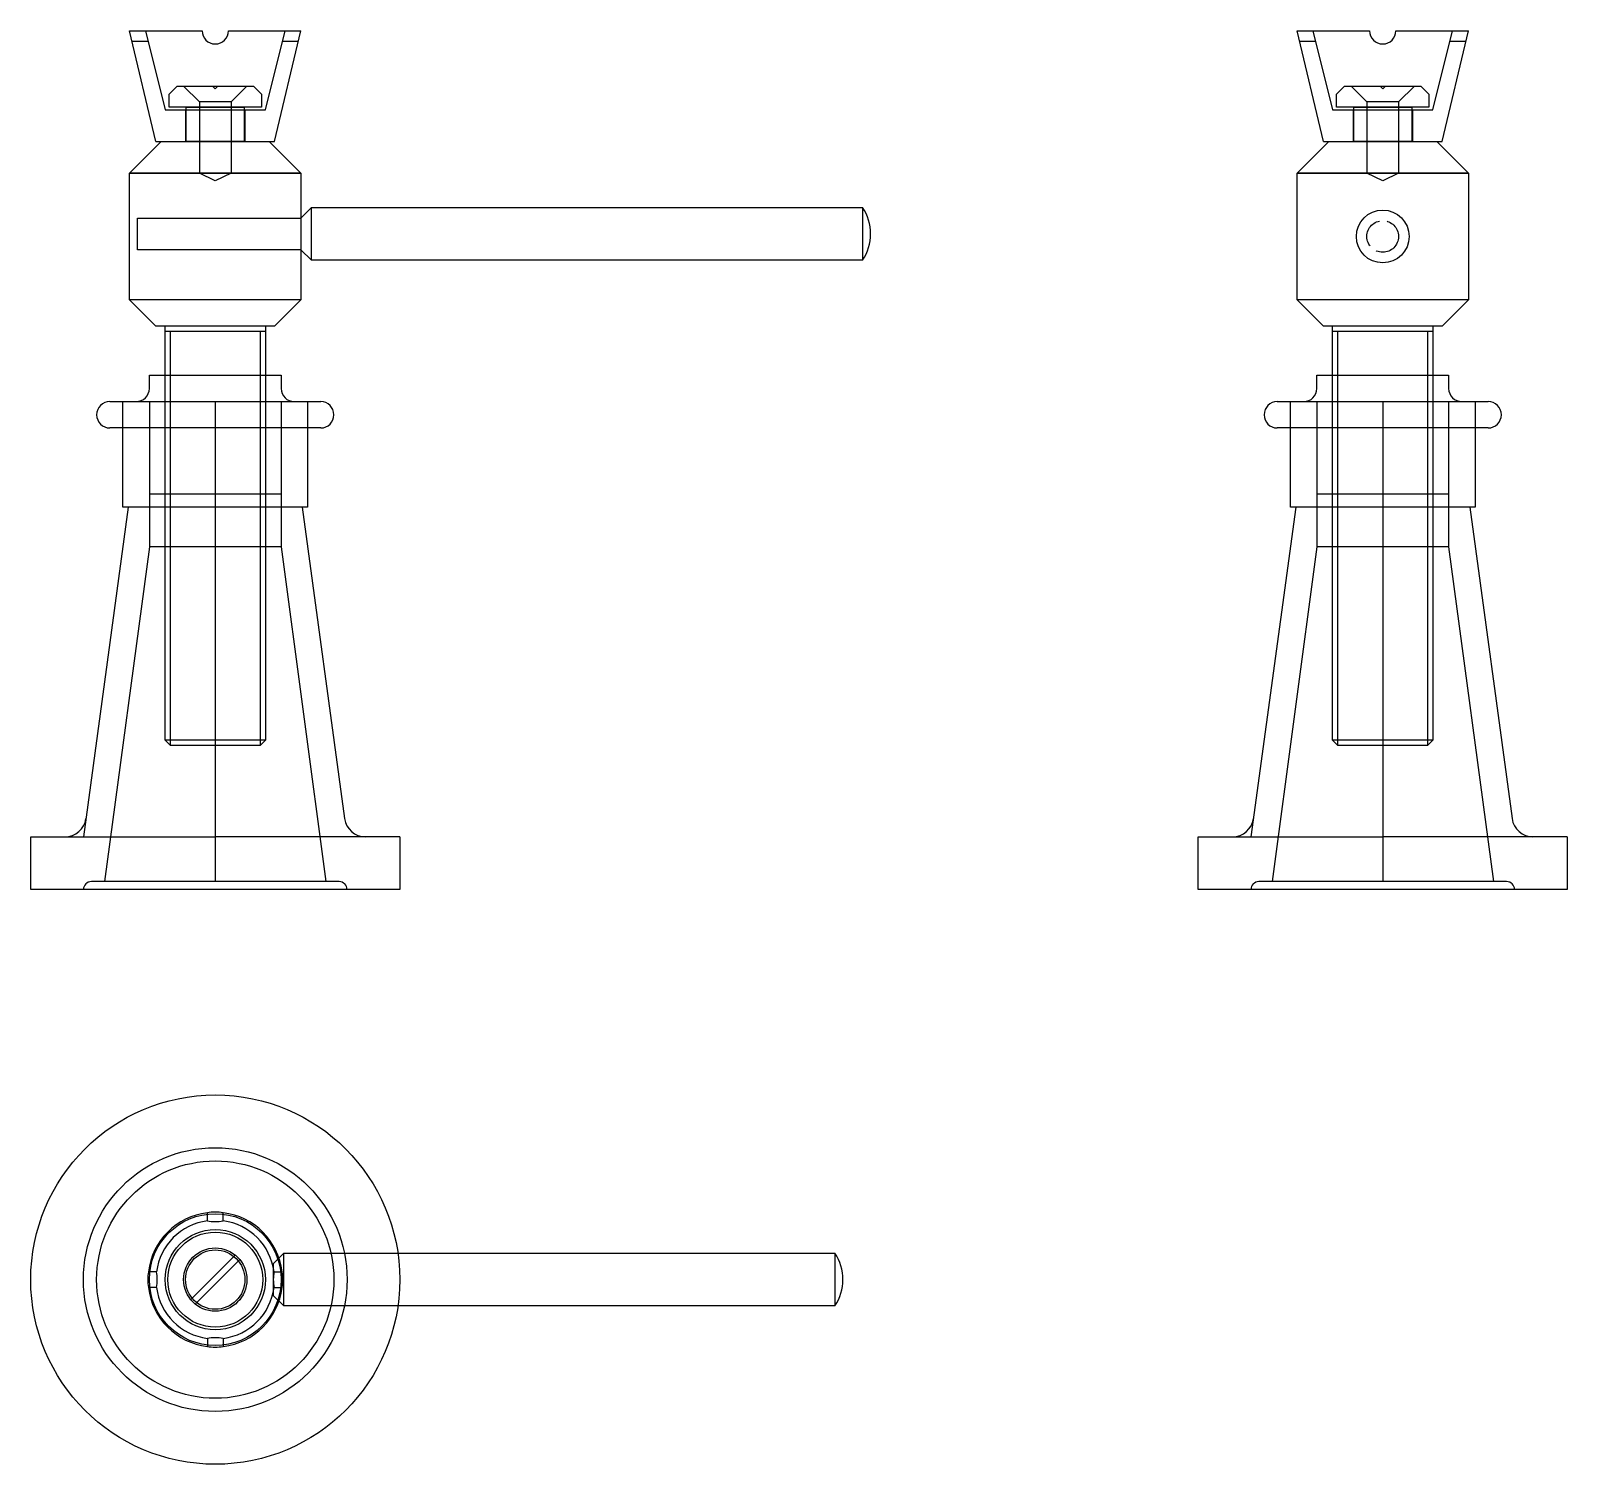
# Model space of a CAD drawing. Header units: millimetres. Extents: x 2465 to 3887, y 2017 to 2699.
# Drawn here: x 3304 to 3887, y 2017 to 2560 of the extents above; entities that cross this region are included whole.
import ezdxf

# ---------------------------------------------------------------- set-up
doc = ezdxf.new("R2010")
doc.units = ezdxf.units.MM
doc.linetypes.add('ACAD_ISO02W100', pattern=[15, 12, -3])
for name, color, linetype, plot in [('Body', 11, 'Continuous', False), ('Cup', 141, 'Continuous', False), ('Nut', 71, 'Continuous', False), ('Screw', 182, 'Continuous', False), ('Spindle', 41, 'Continuous', False), ('Tommy Bar', 171, 'Continuous', False), ('Washer', 211, 'Continuous', False)]:
    doc.layers.add(name, color=color, linetype=linetype, plot=plot)

msp = doc.modelspace()

# ---------------------------------------------------------------- linework, layer by layer
at = {"layer": 'Body'}
for p, q in [((3339.221, 2419.528), (3409.221, 2419.528)), ((3339.221, 2379.528), (3339.221, 2419.528)), ((3349.221, 2419.528), (3349.221, 2364.528)), ((3374.221, 2419.528), (3374.221, 2237.528)), ((3399.221, 2419.528), (3399.221, 2364.528)), ((3409.221, 2419.528), (3409.221, 2379.528)), ((3782.078, 2419.528), (3852.078, 2419.528)), ((3782.078, 2379.528), (3782.078, 2419.528)), ((3792.078, 2419.528), (3792.078, 2364.528)), ((3817.078, 2419.528), (3817.078, 2237.528)), ((3842.078, 2419.528), (3842.078, 2364.528)), ((3852.078, 2419.528), (3852.078, 2379.528)), ((3341.221, 2379.528), (3324.221, 2254.528)), ((3409.221, 2379.528), (3339.221, 2379.528)), ((3407.221, 2379.528), (3423.279, 2261.45)), ((3784.078, 2379.528), (3767.078, 2254.528)), ((3852.078, 2379.528), (3782.078, 2379.528)), ((3850.078, 2379.528), (3866.137, 2261.45)), ((3349.221, 2364.528), (3332.221, 2237.528)), ((3399.221, 2364.528), (3349.221, 2364.528)), ((3399.221, 2364.528), (3416.221, 2237.528)), ((3792.078, 2364.528), (3775.078, 2237.528)), ((3842.078, 2364.528), (3792.078, 2364.528)), ((3842.078, 2364.528), (3859.078, 2237.528)), ((3304.221, 2254.528), (3374.221, 2254.528)), ((3304.221, 2234.528), (3304.221, 2254.528)), ((3444.221, 2254.528), (3374.221, 2254.528)), ((3444.221, 2254.528), (3444.221, 2234.528)), ((3747.078, 2254.528), (3817.078, 2254.528)), ((3747.078, 2234.528), (3747.078, 2254.528)), ((3887.078, 2254.528), (3817.078, 2254.528)), ((3887.078, 2254.528), (3887.078, 2234.528)), ((3444.221, 2234.528), (3304.221, 2234.528)), ((3324.221, 2234.528), (3324.221, 2234.528)), ((3421.221, 2237.528), (3327.221, 2237.528)), ((3424.221, 2234.528), (3424.221, 2234.528)), ((3887.078, 2234.528), (3747.078, 2234.528)), ((3767.078, 2234.528), (3767.078, 2234.528)), ((3864.078, 2237.528), (3770.078, 2237.528)), ((3867.078, 2234.528), (3867.078, 2234.528))]:
    msp.add_line(p, q, dxfattribs=at)
for radius in [70, 50]:
    msp.add_circle((3374.221, 2086.647), radius, dxfattribs=at)
for centre, radius, start, end in [((3317.235, 2262.528), 8, 270, 352.255289), ((3431.206, 2262.528), 8, 187.744711, 270), ((3760.093, 2262.528), 8, 270, 352.255289), ((3874.064, 2262.528), 8, 187.744711, 270), ((3327.221, 2234.528), 3, 90, 180), ((3421.221, 2234.528), 3, 0, 90), ((3770.078, 2234.528), 3, 90, 180), ((3864.078, 2234.528), 3, 0, 90)]:
    msp.add_arc(centre, radius, start, end, dxfattribs=at)
at = {"layer": 'Cup'}
for p, q in [((3351.721, 2518.128), (3341.721, 2560.128)), ((3347.721, 2560.128), (3355.221, 2530.128)), ((3393.221, 2530.128), (3400.721, 2560.128)), ((3396.721, 2518.128), (3406.721, 2560.128)), ((3794.578, 2518.128), (3784.578, 2560.128)), ((3790.578, 2560.128), (3798.078, 2530.128)), ((3836.078, 2530.128), (3843.578, 2560.128)), ((3839.578, 2518.128), (3849.578, 2560.128)), ((3362.971, 2530.128), (3362.971, 2518.128)), ((3385.471, 2530.128), (3385.471, 2518.128)), ((3805.828, 2530.128), (3805.828, 2518.128)), ((3828.328, 2530.128), (3828.328, 2518.128)), ((3371.221, 2108.946), (3371.221, 2111.97)), ((3377.221, 2108.946), (3377.221, 2111.97)), ((3351.922, 2089.647), (3348.898, 2089.647)), ((3396.52, 2089.647), (3399.544, 2089.647)), ((3351.922, 2083.647), (3348.898, 2083.647)), ((3396.52, 2083.647), (3399.544, 2083.647)), ((3371.221, 2064.348), (3371.221, 2061.324)), ((3377.221, 2064.348), (3377.221, 2061.324))]:
    msp.add_line(p, q, dxfattribs=at)
for points in [[(3341.721, 2560.128), (3369.221, 2560.128)], [(3379.221, 2560.128), (3406.721, 2560.128)], [(3784.578, 2560.128), (3812.078, 2560.128)], [(3822.078, 2560.128), (3849.578, 2560.128)], [(3342.673, 2556.128), (3348.721, 2556.128)], [(3399.721, 2556.128), (3405.768, 2556.128)], [(3785.531, 2556.128), (3791.578, 2556.128)], [(3842.578, 2556.128), (3848.626, 2556.128)], [(3355.221, 2530.128), (3393.221, 2530.128)], [(3798.078, 2530.128), (3836.078, 2530.128)], [(3351.721, 2518.128), (3396.721, 2518.128)], [(3794.578, 2518.128), (3839.578, 2518.128)]]:
    msp.add_lwpolyline(points, dxfattribs=at)
for radius in [19, 11.25]:
    msp.add_circle((3374.221, 2086.647), radius, dxfattribs=at)
for centre, radius, start, end in [((3374.221, 2560.128), 5, 180, 0), ((3817.078, 2560.128), 5, 180, 0), ((3374.221, 2086.647), 25.5, 96.756327, 173.243673), ((3374.221, 2096.112), 16.139, 79.287418, 100.712582), ((3374.221, 2086.647), 25.5, 6.756327, 83.243673), ((3374.221, 2086.647), 22.5, 97.662256, 172.337744), ((3374.221, 2124.804), 16.139, 259.287418, 280.712582), ((3374.221, 2086.647), 22.5, 7.662256, 82.337744), ((3364.756, 2086.647), 16.139, 169.287418, 190.712582), ((3336.064, 2086.647), 16.139, 349.287418, 10.712582), ((3412.378, 2086.647), 16.139, 169.287418, 190.712582), ((3383.686, 2086.647), 16.139, 349.287418, 10.712582), ((3374.221, 2086.647), 25.5, 186.756327, 263.243673), ((3374.221, 2086.647), 22.5, 187.662256, 262.337744), ((3374.221, 2086.647), 22.5, 277.662256, 352.337744), ((3374.221, 2086.647), 25.5, 276.756327, 353.243673), ((3374.221, 2048.49), 16.139, 79.287418, 100.712582), ((3374.221, 2077.182), 16.139, 259.287418, 280.712582)]:
    msp.add_arc(centre, radius, start, end, dxfattribs=at)
at = {"layer": 'Nut'}
for p, q in [((3349.221, 2429.528), (3399.221, 2429.528)), ((3349.221, 2424.528), (3349.221, 2429.528)), ((3399.221, 2429.528), (3399.221, 2424.528)), ((3792.078, 2429.528), (3842.078, 2429.528)), ((3792.078, 2424.528), (3792.078, 2429.528)), ((3842.078, 2429.528), (3842.078, 2424.528)), ((3334.221, 2419.528), (3414.221, 2419.528)), ((3777.078, 2419.528), (3857.078, 2419.528)), ((3414.221, 2409.528), (3334.221, 2409.528)), ((3349.221, 2409.528), (3349.221, 2384.528)), ((3399.221, 2409.528), (3399.221, 2384.528)), ((3857.078, 2409.528), (3777.078, 2409.528)), ((3792.078, 2409.528), (3792.078, 2384.528)), ((3842.078, 2409.528), (3842.078, 2384.528)), ((3349.221, 2384.528), (3399.221, 2384.528)), ((3792.078, 2384.528), (3842.078, 2384.528))]:
    msp.add_line(p, q, dxfattribs=at)
for radius in [45, 25, 19, 18]:
    msp.add_circle((3374.221, 2086.647), radius, dxfattribs=at)
for centre, start, end in [((3334.221, 2414.528), 90, 270), ((3344.221, 2424.528), 270, 0), ((3404.221, 2424.528), 180, 270), ((3414.221, 2414.528), 270, 90), ((3777.078, 2414.528), 90, 270), ((3787.078, 2424.528), 270, 0), ((3847.078, 2424.528), 180, 270), ((3857.078, 2414.528), 270, 90)]:
    msp.add_arc(centre, 5, start, end, dxfattribs=at)
at = {"layer": 'Screw'}
for p, q in [((3362.221, 2539.128), (3373.221, 2539.128)), ((3362.221, 2539.128), (3368.221, 2533.128)), ((3374.221, 2538.128), (3373.221, 2539.128)), ((3374.221, 2538.128), (3375.221, 2539.128)), ((3375.221, 2539.128), (3386.221, 2539.128)), ((3386.221, 2539.128), (3380.221, 2533.128)), ((3805.078, 2539.128), (3816.078, 2539.128)), ((3805.078, 2539.128), (3811.078, 2533.128)), ((3817.078, 2538.128), (3816.078, 2539.128)), ((3817.078, 2538.128), (3818.078, 2539.128)), ((3818.078, 2539.128), (3829.078, 2539.128)), ((3829.078, 2539.128), (3823.078, 2533.128)), ((3380.221, 2533.128), (3368.221, 2533.128)), ((3368.221, 2533.128), (3368.221, 2506.128)), ((3380.221, 2533.128), (3380.221, 2506.128)), ((3823.078, 2533.128), (3811.078, 2533.128)), ((3811.078, 2533.128), (3811.078, 2506.128)), ((3823.078, 2533.128), (3823.078, 2506.128)), ((3380.221, 2506.128), (3368.221, 2506.128)), ((3374.221, 2503.258), (3368.221, 2506.128)), ((3380.221, 2506.128), (3374.221, 2503.258)), ((3823.078, 2506.128), (3811.078, 2506.128)), ((3817.078, 2503.258), (3811.078, 2506.128)), ((3823.078, 2506.128), (3817.078, 2503.258)), ((3364.929, 2079.053), (3381.858, 2095.981)), ((3364.929, 2079.053), (3381.815, 2095.938)), ((3366.627, 2077.356), (3383.512, 2094.241))]:
    msp.add_line(p, q, dxfattribs=at)
msp.add_circle((3374.221, 2086.647), 12, dxfattribs=at)
at = {"layer": 'Spindle'}
for p, q in [((3341.721, 2506.128), (3406.721, 2506.128)), ((3341.721, 2458.128), (3341.721, 2506.128)), ((3406.721, 2506.128), (3406.721, 2458.128)), ((3784.578, 2506.128), (3849.578, 2506.128)), ((3784.578, 2458.128), (3784.578, 2506.128)), ((3849.578, 2506.128), (3849.578, 2458.128)), ((3406.721, 2458.128), (3341.721, 2458.128)), ((3351.721, 2448.128), (3341.721, 2458.128)), ((3341.721, 2458.128), (3341.721, 2458.128)), ((3406.721, 2458.128), (3396.721, 2448.128)), ((3406.721, 2458.128), (3406.721, 2458.128)), ((3849.578, 2458.128), (3784.578, 2458.128)), ((3794.578, 2448.128), (3784.578, 2458.128)), ((3784.578, 2458.128), (3784.578, 2458.128)), ((3849.578, 2458.128), (3839.578, 2448.128)), ((3849.578, 2458.128), (3849.578, 2458.128)), ((3396.721, 2448.128), (3351.721, 2448.128)), ((3355.221, 2291.128), (3355.221, 2448.128)), ((3393.221, 2448.128), (3393.221, 2291.128)), ((3839.578, 2448.128), (3794.578, 2448.128)), ((3798.078, 2291.128), (3798.078, 2448.128)), ((3836.078, 2448.128), (3836.078, 2291.128)), ((3393.221, 2446.128), (3355.221, 2446.128)), ((3357.221, 2289.128), (3357.221, 2446.128)), ((3391.221, 2446.128), (3391.221, 2289.128)), ((3836.078, 2446.128), (3798.078, 2446.128)), ((3800.078, 2289.128), (3800.078, 2446.128)), ((3834.078, 2446.128), (3834.078, 2289.128)), ((3393.221, 2291.128), (3355.221, 2291.128)), ((3357.221, 2289.128), (3355.221, 2291.128)), ((3391.221, 2289.128), (3393.221, 2291.128)), ((3836.078, 2291.128), (3798.078, 2291.128)), ((3800.078, 2289.128), (3798.078, 2291.128)), ((3834.078, 2289.128), (3836.078, 2291.128)), ((3391.221, 2289.128), (3357.221, 2289.128)), ((3834.078, 2289.128), (3800.078, 2289.128))]:
    msp.add_line(p, q, dxfattribs=at)
for points in [[(3363.221, 2518.128), (3363.221, 2531.128), (3385.221, 2531.128), (3385.221, 2518.128), (3363.221, 2518.128)], [(3806.078, 2518.128), (3806.078, 2531.128), (3828.078, 2531.128), (3828.078, 2518.128), (3806.078, 2518.128)], [(3385.221, 2518.128), (3394.721, 2518.128), (3406.721, 2506.128), (3406.721, 2506.128), (3341.721, 2506.128), (3341.721, 2506.128), (3353.721, 2518.128), (3363.221, 2518.128)], [(3828.078, 2518.128), (3837.578, 2518.128), (3849.578, 2506.128), (3849.578, 2506.128), (3784.578, 2506.128), (3784.578, 2506.128), (3796.578, 2518.128), (3806.078, 2518.128)]]:
    msp.add_lwpolyline(points, dxfattribs=at)
at = {"layer": 'Tommy Bar'}
for p, q in [((3410.721, 2493.128), (3406.721, 2489.128)), ((3410.721, 2493.128), (3619.721, 2493.128)), ((3410.721, 2473.128), (3410.721, 2493.128)), ((3619.721, 2493.128), (3619.721, 2473.128)), ((3410.721, 2473.128), (3406.721, 2477.128)), ((3619.721, 2473.128), (3410.721, 2473.128)), ((3400.239, 2096.647), (3396.239, 2092.647)), ((3396.239, 2092.647), (3396.239, 2080.647)), ((3400.239, 2076.647), (3400.239, 2096.647)), ((3400.239, 2096.647), (3609.239, 2096.647)), ((3609.239, 2096.647), (3609.239, 2076.647)), ((3400.239, 2076.647), (3396.239, 2080.647)), ((3609.239, 2076.647), (3400.239, 2076.647))]:
    msp.add_line(p, q, dxfattribs=at)
msp.add_lwpolyline([(3344.721, 2477.128), (3344.721, 2489.128), (3406.721, 2489.128), (3406.721, 2477.128)], close=True, dxfattribs=at)
at = {"layer": 'Tommy Bar', "linetype": 'Continuous'}
msp.add_circle((3817.078, 2482.128), 10, dxfattribs=at)
at = {"layer": 'Tommy Bar', "linetype": 'ACAD_ISO02W100'}
msp.add_circle((3817.078, 2482.128), 6, dxfattribs=at)
at = {"layer": 'Tommy Bar'}
for centre in [(3605.096, 2483.128), (3594.614, 2086.647)]:
    msp.add_arc(centre, 17.716, 325.636162, 34.363838, dxfattribs=at)
at = {"layer": 'Washer'}
for p, q in [((3356.721, 2536.128), (3359.721, 2539.128)), ((3356.721, 2531.128), (3356.721, 2536.128)), ((3359.721, 2539.128), (3388.721, 2539.128)), ((3388.721, 2539.128), (3391.721, 2536.128)), ((3391.721, 2536.128), (3391.721, 2531.128)), ((3799.578, 2536.128), (3802.578, 2539.128)), ((3799.578, 2531.128), (3799.578, 2536.128)), ((3802.578, 2539.128), (3831.578, 2539.128)), ((3831.578, 2539.128), (3834.578, 2536.128)), ((3834.578, 2536.128), (3834.578, 2531.128)), ((3391.721, 2531.128), (3356.721, 2531.128)), ((3834.578, 2531.128), (3799.578, 2531.128))]:
    msp.add_line(p, q, dxfattribs=at)

doc.saveas('drawing.dxf')
